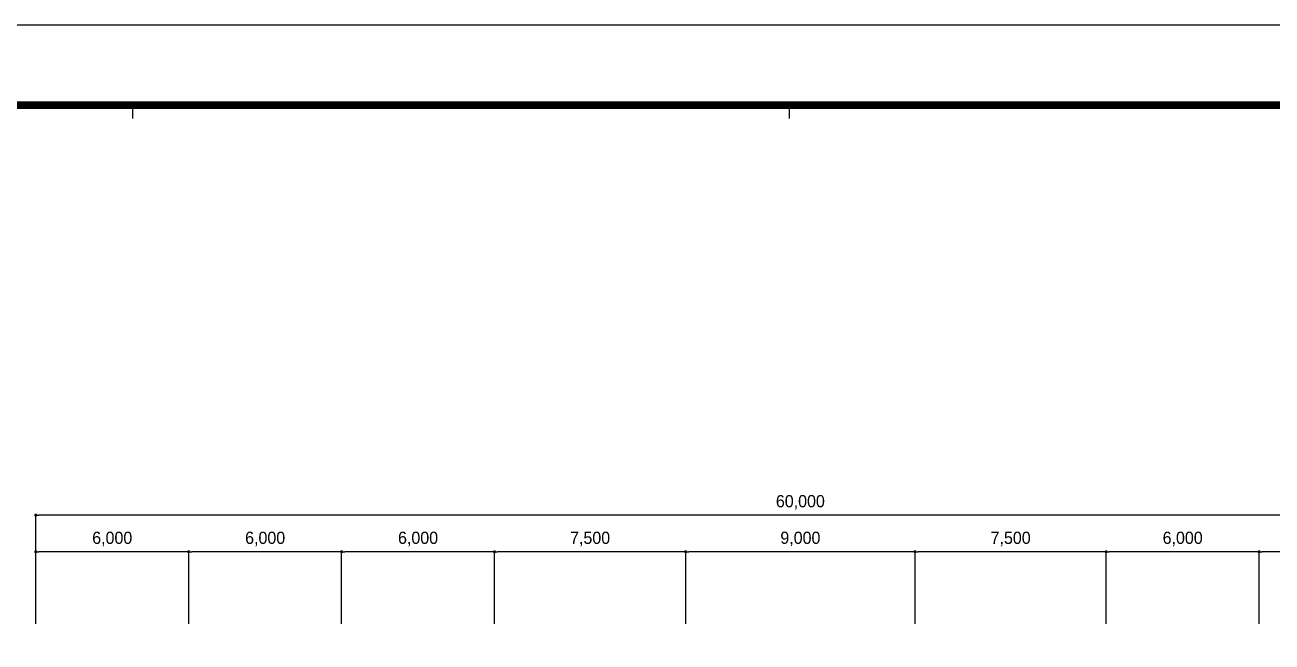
# Model space of a CAD drawing. Header units: millimetres. Extents: x -126150 to 252300, y 0 to 89100.
# Drawn here: x -97631 to -48699, y 64880 to 89100 of the extents above; entities that cross this region are included whole.
import ezdxf

# ---------------------------------------------------------------- set-up
doc = ezdxf.new("R2010")
doc.units = ezdxf.units.MM
doc.header["$LTSCALE"] = 1500
doc.linetypes.add('CENTER', pattern=[55, 50, -2, 1, -2])
doc.layers.get('Defpoints').update_dxf_attribs({"color": 167})
for name, color, linetype in [('1', 1, 'Continuous'), ('cen', 1, 'CENTER'), ('SHT', 5, 'Continuous'), ('치수', 5, 'Continuous')]:
    doc.layers.add(name, color=color, linetype=linetype)
doc.styles.add('을릉도M', font='')
doc.styles.get('을릉도M').set_extended_font_data('HY울릉도M')
doc.dimstyles.new('D400', dxfattribs={"dimscale": 100, "dimtxt": 7.5, "dimasz": 1, "dimexe": 0, "dimexo": 1.3, "dimgap": 1.8, "dimtad": 1, "dimdec": 0, "dimzin": 1, "dimdsep": 46, "dimlunit": 6, "dimtxsty": '을릉도M', "dimblk": 'DOT', "dimcen": 10, "dimclrd": 1, "dimclre": 1, "dimclrt": 3, "dimadec": 0, "dimazin": 0, "dimtfac": 1, "dimtdec": 0, "dimtix": 1, "dimtmove": 0, "dimatfit": 3, "dimldrblk": 'DOTSMALL', "dimfxl": 1, "dimtolj": 1, "dimtzin": 0, "dimarcsym": 0})

# ---------------------------------------------------------------- blocks, each defined once
blk = doc.blocks.new('DOT')
at = {"layer": 'cen', "color": 0, "linetype": 'ByBlock'}
blk.add_line((-0.5, 0), (-1, 0), dxfattribs=at)
at = {"layer": 'cen', "color": 0, "linetype": 'ByBlock', "const_width": 0.5}
blk.add_lwpolyline([(-0.25, 0, 1), (0.25, 0, 1)], format="xyb", close=True, dxfattribs=at)
blk = doc.blocks.new('*D32')
at = {"layer": 'Defpoints', "color": 0, "transparency": 16777216}
for p in [(-97206, 68425), (-97206, 65436), (-91206, 65436)]:
    blk.add_point(p, dxfattribs=at)
at = {"layer": '치수', "color": 1, "lineweight": -2, "ltscale": 200, "transparency": 16777216}
for p, q in [((-97206, 65592), (-97206, 68425)), ((-91326, 68425), (-97086, 68425)), ((-91206, 65592), (-91206, 68425))]:
    blk.add_line(p, q, dxfattribs=at)
at = {"layer": '치수', "color": 1, "lineweight": -2, "transparency": 16777216, "xscale": 120, "yscale": 120, "zscale": 120, "rotation": 180}
blk.add_blockref('DOT', (-97206, 68425), dxfattribs=at)
at = {"layer": '치수', "color": 1, "lineweight": -2, "transparency": 16777216, "xscale": 120, "yscale": 120, "zscale": 120}
blk.add_blockref('DOT', (-91206, 68425), dxfattribs=at)
at = {"layer": '치수', "color": 3, "transparency": 16777216, "insert": (-94206, 68927), "char_height": 480, "attachment_point": 5, "style": '을릉도M'}
blk.add_mtext('\\A1;6,000', dxfattribs=at)
blk = doc.blocks.new('_DotSmall')
at = {"color": 0, "linetype": 'ByBlock', "const_width": 0.5}
blk.add_lwpolyline([(-0.0625, 0, 1), (0.0625, 0, 1)], format="xyb", close=True, dxfattribs=at)
blk = doc.blocks.new('*D18')
at = {"layer": 'Defpoints', "color": 0, "transparency": 16777216}
for p in [(-91206, 68425), (-91206, 65436), (-85206, 65436)]:
    blk.add_point(p, dxfattribs=at)
at = {"layer": '치수', "color": 1, "lineweight": -2, "ltscale": 200, "transparency": 16777216}
for p, q in [((-91206, 65592), (-91206, 68425)), ((-85326, 68425), (-91086, 68425)), ((-85206, 65592), (-85206, 68425))]:
    blk.add_line(p, q, dxfattribs=at)
at = {"layer": '치수', "color": 1, "lineweight": -2, "transparency": 16777216, "xscale": 120, "yscale": 120, "zscale": 120, "rotation": 180}
blk.add_blockref('DOT', (-91206, 68425), dxfattribs=at)
at = {"layer": '치수', "color": 1, "lineweight": -2, "transparency": 16777216, "xscale": 120, "yscale": 120, "zscale": 120}
blk.add_blockref('DOT', (-85206, 68425), dxfattribs=at)
at = {"layer": '치수', "color": 3, "transparency": 16777216, "insert": (-88206, 68927), "char_height": 480, "attachment_point": 5, "style": '을릉도M'}
blk.add_mtext('\\A1;6,000', dxfattribs=at)
blk = doc.blocks.new('*D19')
at = {"layer": 'Defpoints', "color": 0, "transparency": 16777216}
for p in [(-85206, 68425), (-85206, 65436), (-79206, 65436)]:
    blk.add_point(p, dxfattribs=at)
at = {"layer": '치수', "color": 1, "lineweight": -2, "ltscale": 200, "transparency": 16777216}
for p, q in [((-85206, 65592), (-85206, 68425)), ((-79326, 68425), (-85086, 68425)), ((-79206, 65592), (-79206, 68425))]:
    blk.add_line(p, q, dxfattribs=at)
at = {"layer": '치수', "color": 1, "lineweight": -2, "transparency": 16777216, "xscale": 120, "yscale": 120, "zscale": 120, "rotation": 180}
blk.add_blockref('DOT', (-85206, 68425), dxfattribs=at)
at = {"layer": '치수', "color": 1, "lineweight": -2, "transparency": 16777216, "xscale": 120, "yscale": 120, "zscale": 120}
blk.add_blockref('DOT', (-79206, 68425), dxfattribs=at)
at = {"layer": '치수', "color": 3, "transparency": 16777216, "insert": (-82206, 68927), "char_height": 480, "attachment_point": 5, "style": '을릉도M'}
blk.add_mtext('\\A1;6,000', dxfattribs=at)
blk = doc.blocks.new('*D20')
at = {"layer": 'Defpoints', "color": 0, "transparency": 16777216}
for p in [(-79206, 68425), (-79206, 65436), (-71706, 65436)]:
    blk.add_point(p, dxfattribs=at)
at = {"layer": '치수', "color": 1, "lineweight": -2, "ltscale": 200, "transparency": 16777216}
for p, q in [((-79206, 65592), (-79206, 68425)), ((-71826, 68425), (-79086, 68425)), ((-71706, 65592), (-71706, 68425))]:
    blk.add_line(p, q, dxfattribs=at)
at = {"layer": '치수', "color": 1, "lineweight": -2, "transparency": 16777216, "xscale": 120, "yscale": 120, "zscale": 120, "rotation": 180}
blk.add_blockref('DOT', (-79206, 68425), dxfattribs=at)
at = {"layer": '치수', "color": 1, "lineweight": -2, "transparency": 16777216, "xscale": 120, "yscale": 120, "zscale": 120}
blk.add_blockref('DOT', (-71706, 68425), dxfattribs=at)
at = {"layer": '치수', "color": 3, "transparency": 16777216, "insert": (-75456, 68927), "char_height": 480, "attachment_point": 5, "style": '을릉도M'}
blk.add_mtext('\\A1;7,500', dxfattribs=at)
blk = doc.blocks.new('*D21')
at = {"layer": 'Defpoints', "color": 0, "transparency": 16777216}
for p in [(-71706, 68425), (-71706, 65436), (-62706, 65436)]:
    blk.add_point(p, dxfattribs=at)
at = {"layer": '치수', "color": 1, "lineweight": -2, "ltscale": 200, "transparency": 16777216}
for p, q in [((-71706, 65592), (-71706, 68425)), ((-62826, 68425), (-71586, 68425)), ((-62706, 65592), (-62706, 68425))]:
    blk.add_line(p, q, dxfattribs=at)
at = {"layer": '치수', "color": 1, "lineweight": -2, "transparency": 16777216, "xscale": 120, "yscale": 120, "zscale": 120, "rotation": 180}
blk.add_blockref('DOT', (-71706, 68425), dxfattribs=at)
at = {"layer": '치수', "color": 1, "lineweight": -2, "transparency": 16777216, "xscale": 120, "yscale": 120, "zscale": 120}
blk.add_blockref('DOT', (-62706, 68425), dxfattribs=at)
at = {"layer": '치수', "color": 3, "transparency": 16777216, "insert": (-67206, 68928), "char_height": 480, "attachment_point": 5, "style": '을릉도M'}
blk.add_mtext('\\A1;9,000', dxfattribs=at)
blk = doc.blocks.new('*D22')
at = {"layer": 'Defpoints', "color": 0, "transparency": 16777216}
for p in [(-62706, 68425), (-62706, 65436), (-55206, 65436)]:
    blk.add_point(p, dxfattribs=at)
at = {"layer": '치수', "color": 1, "lineweight": -2, "ltscale": 200, "transparency": 16777216}
for p, q in [((-62706, 65592), (-62706, 68425)), ((-55326, 68425), (-62586, 68425)), ((-55206, 65592), (-55206, 68425))]:
    blk.add_line(p, q, dxfattribs=at)
at = {"layer": '치수', "color": 1, "lineweight": -2, "transparency": 16777216, "xscale": 120, "yscale": 120, "zscale": 120, "rotation": 180}
blk.add_blockref('DOT', (-62706, 68425), dxfattribs=at)
at = {"layer": '치수', "color": 1, "lineweight": -2, "transparency": 16777216, "xscale": 120, "yscale": 120, "zscale": 120}
blk.add_blockref('DOT', (-55206, 68425), dxfattribs=at)
at = {"layer": '치수', "color": 3, "transparency": 16777216, "insert": (-58956, 68927), "char_height": 480, "attachment_point": 5, "style": '을릉도M'}
blk.add_mtext('\\A1;7,500', dxfattribs=at)
blk = doc.blocks.new('*D23')
at = {"layer": 'Defpoints', "color": 0, "transparency": 16777216}
for p in [(-55206, 68425), (-55206, 65436), (-49206, 65436)]:
    blk.add_point(p, dxfattribs=at)
at = {"layer": '치수', "color": 1, "lineweight": -2, "ltscale": 200, "transparency": 16777216}
for p, q in [((-55206, 65592), (-55206, 68425)), ((-49326, 68425), (-55086, 68425)), ((-49206, 65592), (-49206, 68425))]:
    blk.add_line(p, q, dxfattribs=at)
at = {"layer": '치수', "color": 1, "lineweight": -2, "transparency": 16777216, "xscale": 120, "yscale": 120, "zscale": 120, "rotation": 180}
blk.add_blockref('DOT', (-55206, 68425), dxfattribs=at)
at = {"layer": '치수', "color": 1, "lineweight": -2, "transparency": 16777216, "xscale": 120, "yscale": 120, "zscale": 120}
blk.add_blockref('DOT', (-49206, 68425), dxfattribs=at)
at = {"layer": '치수', "color": 3, "transparency": 16777216, "insert": (-52206, 68927), "char_height": 480, "attachment_point": 5, "style": '을릉도M'}
blk.add_mtext('\\A1;6,000', dxfattribs=at)
blk = doc.blocks.new('*D24')
at = {"layer": 'Defpoints', "color": 0, "transparency": 16777216}
for p in [(-49206, 68425), (-49206, 65436), (-43206, 65436)]:
    blk.add_point(p, dxfattribs=at)
at = {"layer": '치수', "color": 1, "lineweight": -2, "ltscale": 200, "transparency": 16777216}
for p, q in [((-49206, 65592), (-49206, 68425)), ((-43326, 68425), (-49086, 68425)), ((-43206, 65592), (-43206, 68425))]:
    blk.add_line(p, q, dxfattribs=at)
at = {"layer": '치수', "color": 1, "lineweight": -2, "transparency": 16777216, "xscale": 120, "yscale": 120, "zscale": 120, "rotation": 180}
blk.add_blockref('DOT', (-49206, 68425), dxfattribs=at)
at = {"layer": '치수', "color": 1, "lineweight": -2, "transparency": 16777216, "xscale": 120, "yscale": 120, "zscale": 120}
blk.add_blockref('DOT', (-43206, 68425), dxfattribs=at)
at = {"layer": '치수', "color": 3, "transparency": 16777216, "insert": (-46206, 68927), "char_height": 480, "attachment_point": 5, "style": '을릉도M'}
blk.add_mtext('\\A1;6,000', dxfattribs=at)
blk = doc.blocks.new('*D26')
at = {"layer": 'Defpoints', "color": 0, "transparency": 16777216}
for p in [(-97206, 69863), (-97206, 65436), (-37206, 65436)]:
    blk.add_point(p, dxfattribs=at)
at = {"layer": '치수', "color": 1, "lineweight": -2, "ltscale": 200, "transparency": 16777216}
for p, q in [((-97206, 65592), (-97206, 69863)), ((-37326, 69863), (-97086, 69863)), ((-37206, 65592), (-37206, 69863))]:
    blk.add_line(p, q, dxfattribs=at)
at = {"layer": '치수', "color": 1, "lineweight": -2, "transparency": 16777216, "xscale": 120, "yscale": 120, "zscale": 120, "rotation": 180}
blk.add_blockref('DOT', (-97206, 69863), dxfattribs=at)
at = {"layer": '치수', "color": 1, "lineweight": -2, "transparency": 16777216, "xscale": 120, "yscale": 120, "zscale": 120}
blk.add_blockref('DOT', (-37206, 69863), dxfattribs=at)
at = {"layer": '치수', "color": 3, "transparency": 16777216, "insert": (-67206, 70365), "char_height": 480, "attachment_point": 5, "style": '을릉도M'}
blk.add_mtext('\\A1;60,000', dxfattribs=at)
blk = doc.blocks.new('XR-FORM-ET', base_point=(461, 408))
at = {"layer": 'SHT', "color": 171}
for p, q in [((43650, 114600), (43650, 113900)), ((78000, 114600), (78000, 113900))]:
    blk.add_line(p, q, dxfattribs=at)
at = {"layer": 'SHT'}
blk.add_lwpolyline([(0, 118800), (168200, 118800), (168200, 0), (0, 0)], close=True, dxfattribs=at)
at = {"layer": 'SHT', "const_width": 400}
blk.add_lwpolyline([(9300, 114600), (163900, 114600), (163900, 4200), (9300, 4200)], close=True, dxfattribs=at)

msp = doc.modelspace()

# ---------------------------------------------------------------- block references
at = {"layer": '1', "xscale": 0.75, "yscale": 0.75, "zscale": 0.75}
msp.add_blockref('XR-FORM-ET', (-125804.2, 306.3), dxfattribs=at)

# ---------------------------------------------------------------- dimensions: what is measured, and where the dimension line sits
at = {"layer": '치수', "ltscale": 200}
for base, p1, p2, picture, middle in [((-97205.9, 69863), (-37205.9, 65436), (-97205.9, 65436), '*D26', (-67205.9, 70365.4)), ((-97205.9, 68425.1), (-91205.9, 65436), (-97205.9, 65436), '*D32', (-94205.9, 68927.5)), ((-91205.9, 68425.1), (-85205.9, 65436), (-91205.9, 65436), '*D18', (-88205.9, 68927.5)), ((-85205.9, 68425.1), (-79205.9, 65436), (-85205.9, 65436), '*D19', (-82205.9, 68927.5)), ((-79205.9, 68425.1), (-71705.9, 65436), (-79205.9, 65436), '*D20', (-75455.9, 68927.5)), ((-71705.9, 68425.1), (-62705.9, 65436), (-71705.9, 65436), '*D21', (-67205.9, 68927.8)), ((-62705.9, 68425.1), (-55205.9, 65436), (-62705.9, 65436), '*D22', (-58955.9, 68927.5)), ((-55205.9, 68425.1), (-49205.9, 65436), (-55205.9, 65436), '*D23', (-52205.9, 68927.5)), ((-49205.9, 68425.1), (-43205.9, 65436), (-49205.9, 65436), '*D24', (-46205.9, 68927.5))]:
    dim = msp.add_linear_dim(base=base, p1=p1, p2=p2, dimstyle='D400', override={"dimscale": 120, "dimtxt": 4, "dimblk": 'DOT'}, dxfattribs=at)
    dim.commit()
    dim.dimension.update_dxf_attribs({"geometry": picture, "text_midpoint": middle})

doc.saveas('drawing.dxf')
